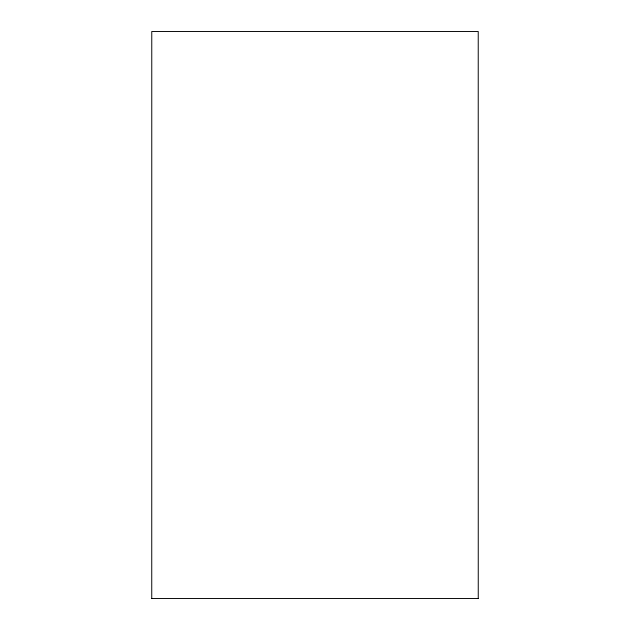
<?xml version="1.0" encoding="UTF-8"?>
<svg xmlns="http://www.w3.org/2000/svg" width="630" height="630" viewBox="0 0 630 630"><rect width="100%" height="100%" fill="white"/><g stroke="black" fill="none" stroke-linecap="round" stroke-linejoin="round"><path stroke-width="0.94" d="M151.767 598.5L478.233 598.5M478.257 598.5L478.233 31.5L151.767 31.5L151.743 598.5"/></g></svg>
